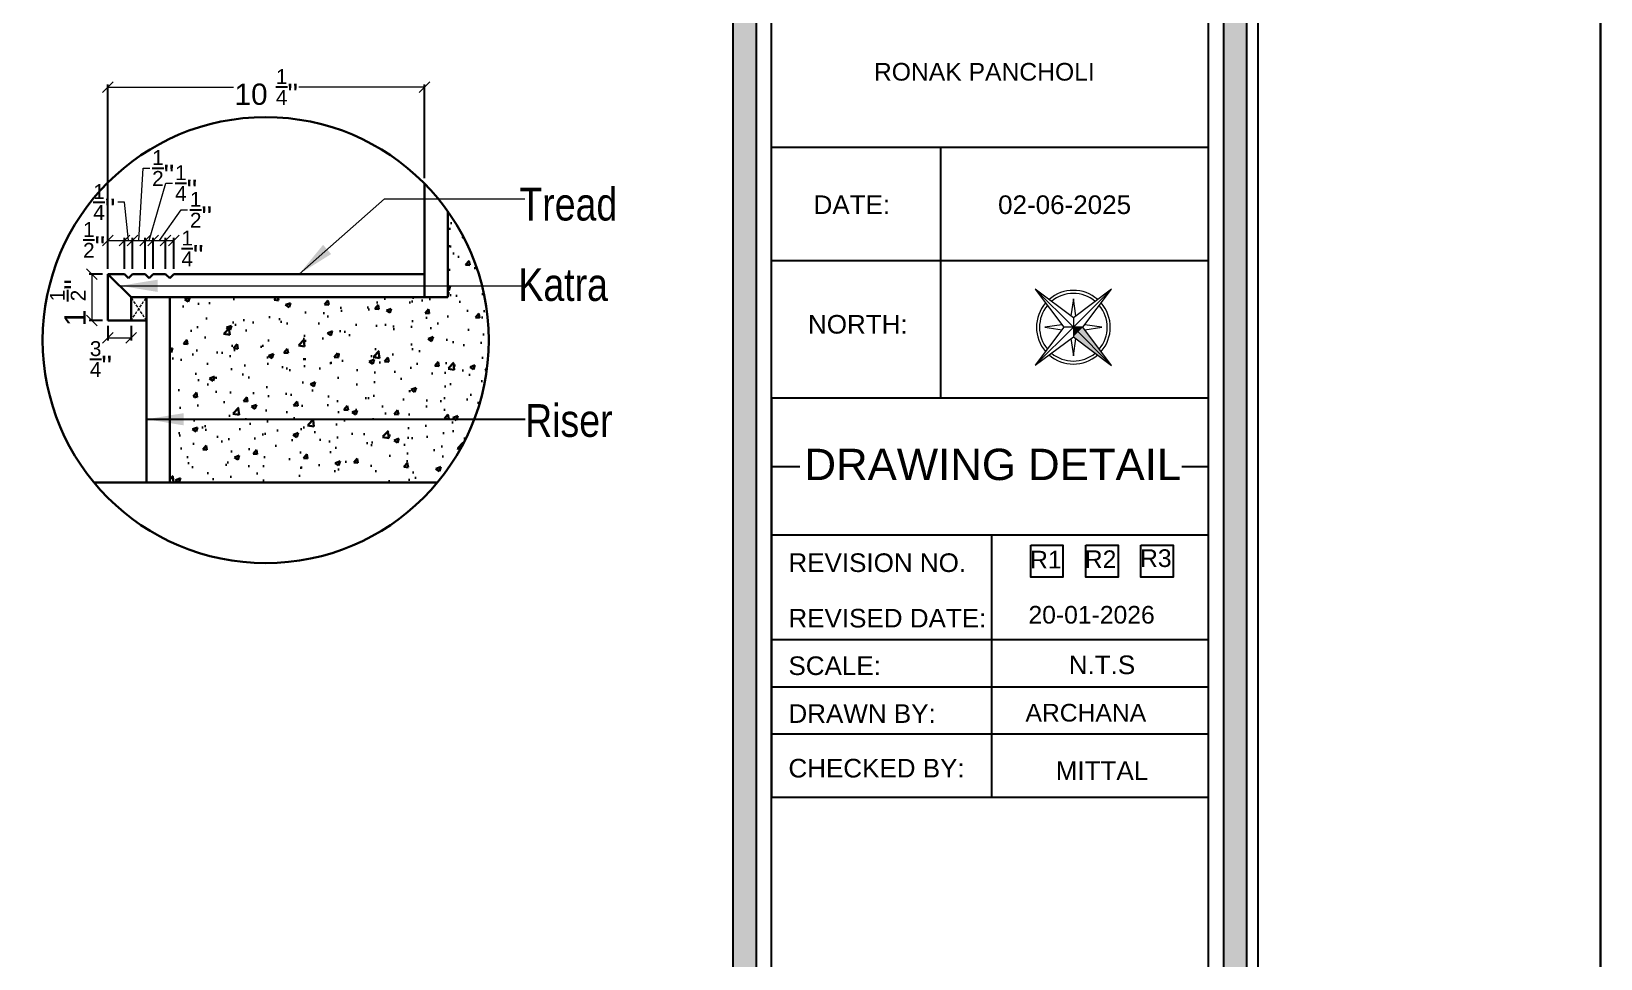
# Model space of a CAD drawing. Header units: millimetres. Extents: x 56222 to 3066687, y -650199 to -121287.
# Drawn here: x 151349.5 to 151644.3, y -180432.1 to -180257.8 of the extents above; entities that cross this region are included whole.
import ezdxf
from ezdxf.enums import TextEntityAlignment as Align

# ---------------------------------------------------------------- set-up
doc = ezdxf.new("R2010")
doc.units = ezdxf.units.MM
doc.header["$MEASUREMENT"] = 0
doc.header["$PDMODE"] = 35
doc.linetypes.add('DASHED', pattern=[0.75, 0.5, -0.25])
doc.layers.get('Defpoints').update_dxf_attribs({"color": 220})
for name, color, linetype, lineweight in [('dim05', 1, 'Continuous', 13), ('NAME PLATE', 7, 'Continuous', 25), ('SECOND FLOOR', 7, 'Continuous', 9), ('title block', 7, 'Continuous', 9), ('wall', 7, 'Continuous', 30)]:
    doc.layers.add(name, color=color, linetype=linetype, lineweight=lineweight)
doc.layers.add('GROUND FLOOR  ( Text )', color=251, linetype='Continuous')
doc.styles.add('Arial', font='arial.ttf')
doc.styles.add("Cn_BT_0'-0", font='swissc.ttf')
doc.styles.add('Cn_BT_9 ( BOLD )', font='swisscb.ttf', dxfattribs={"height": 9})
doc.styles.get("Standard").update_dxf_attribs({"font": 'arial.ttf', "height": 6})
doc.dimstyles.new('Cn_BT_9 ( BOLD )', dxfattribs={"dimtxt": 9, "dimasz": 5, "dimexe": 1.5, "dimexo": 0, "dimgap": 0.09, "dimtad": 0, "dimzin": 3, "dimdsep": 46, "dimlunit": 4, "dimtxsty": 'Cn_BT_9 ( BOLD )', "dimblk": 'DOT', "dimcen": 0.09, "dimdle": 1.5, "dimclrd": 251, "dimclre": 251, "dimclrt": 5, "dimadec": 0, "dimazin": 0, "dimtfac": 0.75, "dimtofl": 0, "dimtmove": 0, "dimatfit": 3, "dimfxl": 0, "dimtolj": 1, "dimtzin": 0, "dimlwd": 15, "dimlwe": 15, "dimarcsym": 0})
doc.dimstyles.new('ISO-25', dxfattribs={"dimtxt": 2.5, "dimasz": 1, "dimexe": 0.5, "dimexo": 1, "dimtad": 0, "dimdec": 1, "dimlunit": 4, "dimtxsty": 'Standard', "dimblk": 'OBLIQUE', "dimcen": 2.5, "dimclrd": 1, "dimclre": 1, "dimclrt": 5, "dimadec": 0, "dimazin": 0, "dimtfac": 1, "dimtdec": 1, "dimtmove": 0, "dimatfit": 3, "dimfxl": 1, "dimlwd": -1, "dimarcsym": 0})

# ---------------------------------------------------------------- blocks, each defined once
blk = doc.blocks.new('_Oblique')
at = {"layer": 'wall', "color": 0, "lineweight": -2}
blk.add_line((-0.5, -0.5), (0.5, 0.5), dxfattribs=at)
blk = doc.blocks.new('*D237')
at = {"layer": 'Defpoints', "color": 0, "lineweight": 30, "transparency": 16777216}
for p in [(151363.84, -180303.45), (151360.81, -180312.16), (151363.84, -180312.16)]:
    blk.add_point(p, dxfattribs=at)
at = {"layer": 'dim05', "color": 1, "linetype": 'Continuous', "lineweight": -2, "transparency": 16777216}
for p, q in [((151362.84, -180303.45), (151360.31, -180303.45)), ((151362.84, -180312.16), (151360.31, -180312.16))]:
    blk.add_line(p, q, dxfattribs=at)
at = {"layer": 'dim05', "color": 1, "linetype": 'Continuous', "transparency": 16777216}
blk.add_line((151360.81, -180303.45), (151360.81, -180312.16), dxfattribs=at)
at = {"layer": 'dim05', "color": 1, "transparency": 16777216, "xscale": 2, "yscale": 2, "zscale": 2}
for p, rotation in [((151360.81, -180303.45), 90), ((151360.81, -180312.16), 270)]:
    blk.add_blockref('_Oblique', p, dxfattribs=dict(at, rotation=rotation))
at = {"layer": 'dim05', "color": 5, "lineweight": 25, "transparency": 16777216, "insert": (151356.29, -180308.83), "char_height": 4, "attachment_point": 5, "rotation": 90, "style": 'Arial'}
blk.add_mtext('1 {\\H0.7x;\\S1/2;}"', dxfattribs=at)
blk = doc.blocks.new('*D238')
at = {"layer": 'Defpoints', "color": 0, "lineweight": 30, "transparency": 16777216}
for p in [(151366.94, -180297.15), (151363.84, -180303.45), (151366.94, -180303.45)]:
    blk.add_point(p, dxfattribs=at)
at = {"layer": 'dim05', "color": 1, "linetype": 'Continuous', "lineweight": -2, "transparency": 16777216}
for p, q in [((151363.84, -180302.45), (151363.84, -180296.65)), ((151366.94, -180302.45), (151366.94, -180296.65))]:
    blk.add_line(p, q, dxfattribs=at)
at = {"layer": 'dim05', "color": 1, "linetype": 'Continuous', "transparency": 16777216}
blk.add_line((151363.84, -180297.15), (151366.94, -180297.15), dxfattribs=at)
at = {"layer": 'dim05', "color": 1, "transparency": 16777216, "xscale": 2, "yscale": 2, "zscale": 2, "rotation": 180}
blk.add_blockref('_Oblique', (151363.84, -180297.15), dxfattribs=at)
at = {"layer": 'dim05', "color": 1, "transparency": 16777216, "xscale": 2, "yscale": 2, "zscale": 2}
blk.add_blockref('_Oblique', (151366.94, -180297.15), dxfattribs=at)
at = {"layer": 'dim05', "color": 5, "lineweight": 25, "transparency": 16777216, "insert": (151361.24, -180297.03), "char_height": 4, "attachment_point": 5, "style": 'Arial'}
blk.add_mtext('{\\H0.7x;\\S1/2;}"', dxfattribs=at)
blk = doc.blocks.new('*D239')
at = {"layer": 'Defpoints', "color": 0, "lineweight": 30, "transparency": 16777216}
for p in [(151368.47, -180297.15), (151366.94, -180303.45), (151368.47, -180303.45)]:
    blk.add_point(p, dxfattribs=at)
at = {"layer": 'dim05', "color": 1, "linetype": 'Continuous', "transparency": 16777216}
for p, q in [((151366.95, -180289.91), (151365.7, -180289.91)), ((151367.71, -180297.15), (151366.95, -180289.91)), ((151366.94, -180297.15), (151368.47, -180297.15))]:
    blk.add_line(p, q, dxfattribs=at)
at = {"layer": 'dim05', "color": 1, "linetype": 'Continuous', "lineweight": -2, "transparency": 16777216}
for p, q in [((151366.94, -180302.45), (151366.94, -180296.65)), ((151368.47, -180302.45), (151368.47, -180296.65))]:
    blk.add_line(p, q, dxfattribs=at)
at = {"layer": 'dim05', "color": 1, "transparency": 16777216, "xscale": 2, "yscale": 2, "zscale": 2, "rotation": 180}
blk.add_blockref('_Oblique', (151366.94, -180297.15), dxfattribs=at)
at = {"layer": 'dim05', "color": 1, "transparency": 16777216, "xscale": 2, "yscale": 2, "zscale": 2}
blk.add_blockref('_Oblique', (151368.47, -180297.15), dxfattribs=at)
at = {"layer": 'dim05', "color": 5, "lineweight": 25, "transparency": 16777216, "insert": (151363.16, -180289.91), "char_height": 4, "attachment_point": 5, "style": 'Arial'}
blk.add_mtext('{\\H0.7x;\\S1/4;}"', dxfattribs=at)
blk = doc.blocks.new('*D240')
at = {"layer": 'Defpoints', "color": 0, "lineweight": 30, "transparency": 16777216}
for p in [(151370.81, -180297.15), (151368.47, -180303.45), (151370.81, -180303.45)]:
    blk.add_point(p, dxfattribs=at)
at = {"layer": 'dim05', "color": 1, "linetype": 'Continuous', "transparency": 16777216}
for p, q in [((151369.64, -180297.15), (151370.46, -180283.52)), ((151370.46, -180283.52), (151371.71, -180283.52)), ((151368.47, -180297.15), (151370.81, -180297.15))]:
    blk.add_line(p, q, dxfattribs=at)
at = {"layer": 'dim05', "color": 1, "linetype": 'Continuous', "lineweight": -2, "transparency": 16777216}
for p, q in [((151368.47, -180302.45), (151368.47, -180296.65)), ((151370.81, -180302.45), (151370.81, -180296.65))]:
    blk.add_line(p, q, dxfattribs=at)
at = {"layer": 'dim05', "color": 1, "transparency": 16777216, "xscale": 2, "yscale": 2, "zscale": 2, "rotation": 180}
blk.add_blockref('_Oblique', (151368.47, -180297.15), dxfattribs=at)
at = {"layer": 'dim05', "color": 1, "transparency": 16777216, "xscale": 2, "yscale": 2, "zscale": 2}
blk.add_blockref('_Oblique', (151370.81, -180297.15), dxfattribs=at)
at = {"layer": 'dim05', "color": 5, "lineweight": 25, "transparency": 16777216, "insert": (151374.22, -180283.52), "char_height": 4, "attachment_point": 5, "style": 'Arial'}
blk.add_mtext('{\\H0.7x;\\S1/2;}"', dxfattribs=at)
blk = doc.blocks.new('*D241')
at = {"layer": 'Defpoints', "color": 0, "lineweight": 30, "transparency": 16777216}
for p in [(151372.34, -180297.15), (151370.81, -180303.45), (151372.34, -180303.45)]:
    blk.add_point(p, dxfattribs=at)
at = {"layer": 'dim05', "color": 1, "linetype": 'Continuous', "transparency": 16777216}
for p, q in [((151371.58, -180297.15), (151374.74, -180286.36)), ((151374.74, -180286.36), (151375.99, -180286.36)), ((151370.81, -180297.15), (151372.34, -180297.15))]:
    blk.add_line(p, q, dxfattribs=at)
at = {"layer": 'dim05', "color": 1, "linetype": 'Continuous', "lineweight": -2, "transparency": 16777216}
for p, q in [((151370.81, -180302.45), (151370.81, -180296.65)), ((151372.34, -180302.45), (151372.34, -180296.65))]:
    blk.add_line(p, q, dxfattribs=at)
at = {"layer": 'dim05', "color": 1, "transparency": 16777216, "xscale": 2, "yscale": 2, "zscale": 2, "rotation": 180}
blk.add_blockref('_Oblique', (151370.81, -180297.15), dxfattribs=at)
at = {"layer": 'dim05', "color": 1, "transparency": 16777216, "xscale": 2, "yscale": 2, "zscale": 2}
blk.add_blockref('_Oblique', (151372.34, -180297.15), dxfattribs=at)
at = {"layer": 'dim05', "color": 5, "lineweight": 25, "transparency": 16777216, "insert": (151378.53, -180286.36), "char_height": 4, "attachment_point": 5, "style": 'Arial'}
blk.add_mtext('{\\H0.7x;\\S1/4;}"', dxfattribs=at)
blk = doc.blocks.new('*D242')
at = {"layer": 'Defpoints', "color": 0, "lineweight": 30, "transparency": 16777216}
for p in [(151374.68, -180297.15), (151372.34, -180303.45), (151374.68, -180303.45)]:
    blk.add_point(p, dxfattribs=at)
at = {"layer": 'dim05', "color": 1, "linetype": 'Continuous', "transparency": 16777216}
for p, q in [((151373.51, -180297.15), (151377.57, -180291.36)), ((151377.57, -180291.36), (151378.82, -180291.36)), ((151372.34, -180297.15), (151374.68, -180297.15))]:
    blk.add_line(p, q, dxfattribs=at)
at = {"layer": 'dim05', "color": 1, "linetype": 'Continuous', "lineweight": -2, "transparency": 16777216}
for p, q in [((151372.34, -180302.45), (151372.34, -180296.65)), ((151374.68, -180302.45), (151374.68, -180296.65))]:
    blk.add_line(p, q, dxfattribs=at)
at = {"layer": 'dim05', "color": 1, "transparency": 16777216, "xscale": 2, "yscale": 2, "zscale": 2, "rotation": 180}
blk.add_blockref('_Oblique', (151372.34, -180297.15), dxfattribs=at)
at = {"layer": 'dim05', "color": 1, "transparency": 16777216, "xscale": 2, "yscale": 2, "zscale": 2}
blk.add_blockref('_Oblique', (151374.68, -180297.15), dxfattribs=at)
at = {"layer": 'dim05', "color": 5, "lineweight": 25, "transparency": 16777216, "insert": (151381.32, -180291.36), "char_height": 4, "attachment_point": 5, "style": 'Arial'}
blk.add_mtext('{\\H0.7x;\\S1/2;}"', dxfattribs=at)
blk = doc.blocks.new('*D243')
at = {"layer": 'Defpoints', "color": 0, "lineweight": 30, "transparency": 16777216}
for p in [(151376.21, -180297.15), (151374.68, -180303.45), (151376.21, -180303.45)]:
    blk.add_point(p, dxfattribs=at)
at = {"layer": 'dim05', "color": 1, "linetype": 'Continuous', "lineweight": -2, "transparency": 16777216}
for p, q in [((151374.68, -180302.45), (151374.68, -180296.65)), ((151376.21, -180302.45), (151376.21, -180296.65))]:
    blk.add_line(p, q, dxfattribs=at)
at = {"layer": 'dim05', "color": 1, "linetype": 'Continuous', "transparency": 16777216}
blk.add_line((151374.68, -180297.15), (151376.21, -180297.15), dxfattribs=at)
at = {"layer": 'dim05', "color": 1, "transparency": 16777216, "xscale": 2, "yscale": 2, "zscale": 2, "rotation": 180}
blk.add_blockref('_Oblique', (151374.68, -180297.15), dxfattribs=at)
at = {"layer": 'dim05', "color": 1, "transparency": 16777216, "xscale": 2, "yscale": 2, "zscale": 2}
blk.add_blockref('_Oblique', (151376.21, -180297.15), dxfattribs=at)
at = {"layer": 'dim05', "color": 5, "lineweight": 25, "transparency": 16777216, "insert": (151379.72, -180298.64), "char_height": 4, "attachment_point": 5, "style": 'Arial'}
blk.add_mtext('{\\H0.7x;\\S1/4;}"', dxfattribs=at)
blk = doc.blocks.new('*D244')
at = {"layer": 'Defpoints', "color": 0, "lineweight": 30, "transparency": 16777216}
for p in [(151363.84, -180312.16), (151368.19, -180312.16), (151368.19, -180315.43)]:
    blk.add_point(p, dxfattribs=at)
at = {"layer": 'dim05', "color": 1, "linetype": 'Continuous', "lineweight": -2, "transparency": 16777216}
for p, q in [((151363.84, -180313.16), (151363.84, -180315.93)), ((151368.19, -180313.16), (151368.19, -180315.93))]:
    blk.add_line(p, q, dxfattribs=at)
at = {"layer": 'dim05', "color": 1, "linetype": 'Continuous', "transparency": 16777216}
blk.add_line((151363.84, -180315.43), (151368.19, -180315.43), dxfattribs=at)
at = {"layer": 'dim05', "color": 1, "transparency": 16777216, "xscale": 2, "yscale": 2, "zscale": 2, "rotation": 180}
blk.add_blockref('_Oblique', (151363.84, -180315.43), dxfattribs=at)
at = {"layer": 'dim05', "color": 1, "transparency": 16777216, "xscale": 2, "yscale": 2, "zscale": 2}
blk.add_blockref('_Oblique', (151368.19, -180315.43), dxfattribs=at)
at = {"layer": 'dim05', "color": 5, "lineweight": 25, "transparency": 16777216, "insert": (151362.52, -180319.42), "char_height": 4, "attachment_point": 5, "style": 'Arial'}
blk.add_mtext('{\\H0.7x;\\S3/4;}"', dxfattribs=at)
blk = doc.blocks.new('*D246')
at = {"layer": 'Defpoints', "color": 0, "lineweight": 30, "transparency": 16777216}
for p in [(151423.33, -180268.32), (151423.33, -180286.45), (151363.84, -180303.45)]:
    blk.add_point(p, dxfattribs=at)
at = {"layer": 'dim05', "color": 1, "linetype": 'Continuous', "lineweight": -2, "transparency": 16777216}
for p, q in [((151363.84, -180302.45), (151363.84, -180267.82)), ((151423.33, -180285.45), (151423.33, -180267.82))]:
    blk.add_line(p, q, dxfattribs=at)
at = {"layer": 'dim05', "color": 1, "linetype": 'Continuous', "transparency": 16777216}
for p, q in [((151363.84, -180268.32), (151387.46, -180268.32)), ((151423.33, -180268.32), (151399.71, -180268.32))]:
    blk.add_line(p, q, dxfattribs=at)
at = {"layer": 'dim05', "color": 1, "transparency": 16777216, "xscale": 2, "yscale": 2, "zscale": 2, "rotation": 180}
blk.add_blockref('_Oblique', (151363.84, -180268.32), dxfattribs=at)
at = {"layer": 'dim05', "color": 1, "transparency": 16777216, "xscale": 2, "yscale": 2, "zscale": 2}
blk.add_blockref('_Oblique', (151423.33, -180268.32), dxfattribs=at)
at = {"layer": 'dim05', "color": 5, "lineweight": 25, "transparency": 16777216, "insert": (151393.59, -180268.32), "char_height": 4, "attachment_point": 5, "style": 'Arial'}
blk.add_mtext('10 {\\H0.7x;\\S1/4;}"', dxfattribs=at)
blk = doc.blocks.new('_Dot')
at = {"color": 0, "linetype": 'ByBlock', "lineweight": -2}
blk.add_line((-0.5, 0), (-1, 0), dxfattribs=at)
at = {"color": 0, "linetype": 'ByBlock', "const_width": 0.5}
blk.add_lwpolyline([(-0.25, 0, 1), (0.25, 0, 1)], format="xyb", close=True, dxfattribs=at)
blk = doc.blocks.new('4t')
at = {"transparency": 33554607}
h = blk.add_hatch(color=1, dxfattribs=at)
h.dxf.hatch_style = 1
h.paths.add_polyline_path([(45531.33, -35822.29), (45529.23, -35821.83), (45528.09, -35837.01)])
h = blk.add_hatch(color=1, dxfattribs=at)
h.dxf.hatch_style = 1
h.paths.add_polyline_path([(45533.44, -35822.75), (45531.33, -35822.29), (45528.09, -35837.01)])
h = blk.add_hatch(color=1, dxfattribs=at)
h.dxf.hatch_style = 1
h.paths.add_polyline_path([(45531.8, -35820.19), (45529.23, -35821.83), (45531.33, -35822.29)])
h = blk.add_hatch(color=1, dxfattribs=at)
h.dxf.hatch_style = 1
h.paths.add_polyline_path([(45531.8, -35820.19), (45531.33, -35822.29), (45533.44, -35822.75)])
at = {"layer": 'title block', "color": 7, "lineweight": 9}
for p, q in [((45535.51, -35803.37), (45530.16, -35817.62)), ((45535.51, -35803.37), (45531.8, -35820.19)), ((45534.36, -35818.55), (45535.51, -35803.37)), ((45530.5, -35816.7), (45526.88, -35812.49)), ((45526.88, -35812.49), (45529.18, -35817.55)), ((45530.16, -35817.62), (45514.98, -35816.48)), ((45514.98, -35816.48), (45529.23, -35821.83)), ((45514.98, -35816.48), (45531.8, -35820.19)), ((45531.8, -35820.19), (45530.16, -35817.62)), ((45534.36, -35818.55), (45531.8, -35820.19)), ((45548.62, -35823.9), (45534.36, -35818.55)), ((45539.5, -35815.27), (45534.44, -35817.57)), ((45535.28, -35818.89), (45539.5, -35815.27)), ((45528.31, -35821.48), (45524.1, -35825.11)), ((45524.1, -35825.11), (45529.16, -35822.81)), ((45531.8, -35820.19), (45528.09, -35837.01)), ((45529.23, -35821.83), (45528.09, -35837.01)), ((45528.09, -35837.01), (45533.44, -35822.75)), ((45531.8, -35820.19), (45529.23, -35821.83)), ((45533.44, -35822.75), (45531.8, -35820.19)), ((45531.8, -35820.19), (45548.62, -35823.9)), ((45533.09, -35823.67), (45536.71, -35827.89)), ((45533.44, -35822.75), (45548.62, -35823.9)), ((45536.71, -35827.89), (45534.42, -35822.83))]:
    blk.add_line(p, q, dxfattribs=at)
for radius, start, end in [(11.79, 81.36, 163.7665), (10.83, 82.4286, 162.6979), (10.83, 352.4286, 72.6979), (11.79, 351.36, 73.7665), (11.79, 171.36, 253.7665), (10.83, 172.4286, 252.6979), (11.79, 261.36, 343.7665), (10.83, 262.4286, 342.6979)]:
    blk.add_arc((45531.8, -35820.19), radius, start, end, dxfattribs=at)
blk = doc.blocks.new('LAYOUT FILE')
at = {"layer": 'NAME PLATE', "true_color": 0xd39e00}
h = blk.add_hatch(color=42, dxfattribs=at)
h.paths.add_polyline_path([(3346889.83, -513806.18), (3346889.83, -514260.7), (3347535.56, -514260.7), (3347535.56, -513806.18)])
h.paths.add_polyline_path([(3346894.36, -513810.71), (3347531.03, -513810.71), (3347531.03, -514256.17), (3346894.36, -514256.17)], flags=16)
blk.add_hatch(color=42, dxfattribs=at).paths.add_polyline_path([(3347433.6, -514256.17), (3347438.13, -514256.17), (3347438.13, -513806.18), (3347433.6, -513806.18)])
at = {"layer": 'NAME PLATE', "color": 42, "true_color": 0xd39e00}
for p, q in [((3347527.96, -513994.31), (3347441.2, -513994.31)), ((3347474.77, -513994.31), (3347474.77, -514044.12)), ((3347527.96, -514016.86), (3347441.2, -514016.86)), ((3347527.96, -514044.12), (3347441.2, -514044.12)), ((3347441.2, -514044.12), (3347441.2, -514123.43)), ((3347527.96, -514044.12), (3347527.96, -514123.43)), ((3347441.2, -514057.72), (3347446.81, -514057.72)), ((3347522.72, -514057.72), (3347527.96, -514057.72)), ((3347441.2, -514071.32), (3347527.96, -514071.32)), ((3347484.98, -514123.43), (3347484.98, -514071.32)), ((3347527.96, -514092.16), (3347441.2, -514092.16)), ((3347527.96, -514101.55), (3347441.2, -514101.55)), ((3347527.96, -514110.94), (3347441.2, -514110.94)), ((3347441.2, -514123.43), (3347527.96, -514123.43))]:
    blk.add_line(p, q, dxfattribs=at)
for points in [[(3346887.56, -513803.91), (3347537.83, -513803.91), (3347537.83, -514262.96), (3346887.56, -514262.96)], [(3346889.83, -513806.18), (3347535.56, -513806.18), (3347535.56, -514260.7), (3346889.83, -514260.7)], [(3347433.6, -514256.17), (3347433.6, -513806.18), (3347438.13, -513806.18), (3347438.13, -514256.17)], [(3346894.36, -513810.71), (3347531.03, -513810.71), (3347531.03, -514256.17), (3346894.36, -514256.17)], [(3347441.2, -514252.44), (3347441.2, -513814.44), (3347527.96, -513814.44), (3347527.96, -514252.44)], [(3347492.73, -514073.33), (3347499.12, -514073.33), (3347499.12, -514079.72), (3347492.73, -514079.72)], [(3347503.67, -514073.33), (3347510.06, -514073.33), (3347510.06, -514079.72), (3347503.67, -514079.72)], [(3347514.62, -514073.33), (3347521.01, -514073.33), (3347521.01, -514079.72), (3347514.62, -514079.72)]]:
    blk.add_lwpolyline(points, close=True, dxfattribs=at)
at = {"layer": 'NAME PLATE', "xscale": 0.6215000753186288, "yscale": 0.6215000753186288, "zscale": 0.6215000753186288, "rotation": 57.43675864906671}
blk.add_blockref('4t', (3313507.76, -525897.34), dxfattribs=at)
at = {"layer": 'NAME PLATE', "style": 'Arial'}
for s, height, p in [('DATE:', 3.699, (3347457.17, -514007.54)), ('02-06-2025', 3.699, (3347499.44, -514007.54)), ('NORTH:', 3.699, (3347458.35, -514031.31)), ('DRAWING DETAIL', 6.2234, (3347485.18, -514060.42)), ('REVISION NO.', 3.6986, (3347462.21, -514078.69)), ('REVISED DATE: ', 3.6986, (3347464.94, -514089.72)), ('SCALE:', 3.699, (3347453.75, -514099.17)), ('DRAWN BY:', 3.699, (3347459.2, -514108.68)), ('CHECKED BY:', 3.6986, (3347462.07, -514119.53)), ('MITTAL', 3.699, (3347506.87, -514120.02))]:
    blk.add_text(s, height=height, dxfattribs=at).set_placement(p, align=Align.CENTER)
at = {"layer": 'NAME PLATE', "insert": (3347506.87, -514095.29, 0), "char_height": 3.699, "width": 7.2187, "attachment_point": 2, "style": 'Arial'}
blk.add_mtext('N.T.S', dxfattribs=at)

msp = doc.modelspace()

# ---------------------------------------------------------------- hatches: boundary and pattern name
at = {"layer": 'SECOND FLOOR', "lineweight": 30, "true_color": 0x000000, "transparency": 33554534}
h = msp.add_hatch(dxfattribs=at)
h.set_pattern_fill('AR-CONC', color=18, scale=1.317459)
h.set_pattern_definition([(50, (18749.247, -22279.4116), (9.44960856, -0.82673363), [0.9880942, -10.86903645]), (355, (18749.247, -22279.412), (-1.8279919, 9.9098227), [0.7904754, -8.69522916]), (100.4514445, (18750.035, -22279.4805), (7.62161665, 9.08308896), [0.83975087, -9.2372596]), (46.1842, (18749.247, -22276.777), (14.0604666, -2.1806486), [1.4821413, -16.3035547]), (96.6356355, (18750.419, -22276.958), (12.3137876, 12.8336128), [1.259627, -13.8558972]), (351.184164, (18749.247, -22276.777), (12.3137876, 12.8336128), [1.1857131, -13.0428437]), (21, (18750.565, -22277.435), (7.86400546, -5.30433866), [0.9880942, -10.86903645]), (326, (18750.565, -22277.435), (3.20557965, 9.55355426), [0.7904754, -8.69522916]), (71.4514447, (18751.22, -22277.877), (11.069585, 4.2492156), [0.83975085, -9.2372596]), (37.5, (18749.247, -22279.4116), (0.160201104, 4.385739915), [0, -8.58983244, 0, -8.82697505, 0, -8.72816563]), (7.5, (18749.247, -22279.4116), (3.4658332, 5.19621245), [0, -5.03269324, 0, -8.3922136, 0, -3.32658388]), (327.5, (18746.3092, -22279.4116), (7.03289153, -0.29715118), [0, -3.2936474, 0, -10.27617991, 0, -13.63570027]), (317.5, (18744.992, -22279.4116), (7.68323846, 1.31884206), [0, -4.28174163, 0, -6.82443743, 0, -9.68332338])])
h.paths.add_polyline_path([(151425.724, -180342.633, 0.1749692), (151435.388, -180315.865, 0.155202), (151427.687, -180291.655), (151427.687, -180307.806), (151375.446, -180307.806), (151375.446, -180342.633)])

# ---------------------------------------------------------------- linework, layer by layer
at = {"layer": 'dim05', "color": 3, "lineweight": 30}
msp.add_lwpolyline([(150905.266, -180044.161), (151644.318, -180044.161), (151644.318, -180607.434), (150905.266, -180607.434)], close=True, dxfattribs=at)
at = {"layer": 'SECOND FLOOR', "color": 244, "lineweight": 30, "true_color": 0x991b1e}
for p, q in [((151423.334, -180307.806), (151423.334, -180286.454)), ((151363.837, -180303.452), (151366.942, -180303.452)), ((151363.837, -180312.159), (151363.837, -180303.452)), ((151363.837, -180303.452), (151368.19, -180307.806)), ((151367.707, -180304.227), (151366.942, -180303.452)), ((151367.707, -180304.227), (151368.471, -180303.452)), ((151368.471, -180303.452), (151370.812, -180303.452)), ((151371.576, -180304.227), (151370.812, -180303.452)), ((151371.576, -180304.227), (151372.341, -180303.452)), ((151372.341, -180303.452), (151374.682, -180303.452)), ((151375.446, -180304.227), (151374.682, -180303.452)), ((151375.446, -180304.227), (151376.211, -180303.452)), ((151376.211, -180303.452), (151423.334, -180303.452)), ((151375.446, -180307.806), (151368.19, -180307.806)), ((151368.19, -180312.159), (151368.19, -180307.806)), ((151371.093, -180307.806), (151371.093, -180342.633)), ((151368.19, -180312.159), (151363.837, -180312.159)), ((151368.19, -180312.159), (151371.093, -180312.159))]:
    msp.add_line(p, q, dxfattribs=at)
at = {"layer": 'SECOND FLOOR', "color": 18, "lineweight": 30, "true_color": 0x000000}
for p, q in [((151427.687, -180307.806), (151427.687, -180291.655)), ((151375.446, -180307.806), (151427.687, -180307.806)), ((151375.446, -180307.806), (151375.446, -180342.633)), ((151425.724, -180342.633), (151361.235, -180342.633))]:
    msp.add_line(p, q, dxfattribs=at)
at = {"layer": 'SECOND FLOOR', "color": 251, "linetype": 'DASHED', "lineweight": 0, "true_color": 0x636466}
for p, q in [((151368.19, -180312.159), (151371.093, -180307.806)), ((151371.093, -180312.159), (151368.19, -180307.806))]:
    msp.add_line(p, q, dxfattribs=at)
at = {"layer": 'SECOND FLOOR', "color": 3, "lineweight": 30}
msp.add_circle((151393.48, -180315.865), 41.908, dxfattribs=at)

# ---------------------------------------------------------------- block references
at = {"layer": 'NAME PLATE', "lineweight": 0, "xscale": 0.9455681721668892, "yscale": 0.9455681721668892, "zscale": 0.9455681721668892}
msp.add_blockref('LAYOUT FILE', (-3013745.328, 305737.007), dxfattribs=at)

# ---------------------------------------------------------------- texts
at = {"layer": 'GROUND FLOOR  ( Text )', "color": 5, "char_height": 6.1481, "width": 31.7827, "attachment_point": 5, "style": "Cn_BT_0'-0"}
for s, insert in [('Tread', (151450.345, -180290.355)), ('Katra', (151449.382, -180305.466)), ('Riser', (151450.442, -180331.015))]:
    msp.add_mtext(s, dxfattribs=dict(at, insert=insert))
at = {"layer": 'NAME PLATE', "style": 'Arial'}
for s, height, p in [('RONAK PANCHOLI    ', 3.32045, (151531.095, -180267.091)), ('20-01-2026', 3.3205, (151548.67, -180369.138)), ('ARCHANA', 3.3205, (151547.586, -180387.547))]:
    msp.add_text(s, height=height, dxfattribs=at).set_placement(p, align=Align.CENTER)
at = {"layer": 'NAME PLATE', "char_height": 3.3205, "width": 4.56858, "attachment_point": 2, "style": 'Arial'}
for s, insert in [('R1', (151540.078, -180355.456, 0)), ('R2', (151550.36, -180355.383, 0)), ('R3', (151560.742, -180355.18, 0))]:
    msp.add_mtext(s, dxfattribs=dict(at, insert=insert))

# ---------------------------------------------------------------- dimensions: what is measured, and where the dimension line sits
at = {"layer": 'dim05', "color": 27, "lineweight": 25, "true_color": 0x7d5120}
dim = msp.add_linear_dim(base=(151423.334, -180268.317), p1=(151363.837, -180303.452), p2=(151423.334, -180286.454), text='10 {\\H0.7x;\\S1/4;}"', dimstyle='ISO-25', override={"dimtxt": 4, "dimasz": 2, "dimdec": 2, "dimtxsty": 'Arial', "dimtmove": 1}, dxfattribs=at)
dim.commit()
dim.dimension.update_dxf_attribs({"geometry": '*D246', "text_midpoint": (151393.585, -180268.317)})
for base, p1, p2, text, picture, middle in [((151370.812, -180297.149), (151368.471, -180303.452), (151370.812, -180303.452), '{\\H0.7x;\\S1/2;}"', '*D240', (151372.338, -180283.521)), ((151372.341, -180297.149), (151370.812, -180303.452), (151372.341, -180303.452), '{\\H0.7x;\\S1/4;}"', '*D241', (151376.612, -180286.365)), ((151368.471, -180297.149), (151366.942, -180303.452), (151368.471, -180303.452), '{\\H0.7x;\\S1/4;}"', '*D239', (151365.079, -180289.909)), ((151374.682, -180297.149), (151372.341, -180303.452), (151374.682, -180303.452), '{\\H0.7x;\\S1/2;}"', '*D242', (151379.443, -180291.359)), ((151366.942, -180297.149), (151363.837, -180303.452), (151366.942, -180303.452), '{\\H0.7x;\\S1/2;}"', '*D238', (151361.235, -180297.027)), ((151376.211, -180297.149), (151374.682, -180303.452), (151376.211, -180303.452), '{\\H0.7x;\\S1/4;}"', '*D243', (151379.722, -180298.64)), ((151368.19, -180315.431), (151363.837, -180312.159), (151368.19, -180312.159), '{\\H0.7x;\\S3/4;}"', '*D244', (151362.516, -180319.415))]:
    dim = msp.add_linear_dim(base=base, p1=p1, p2=p2, text=text, dimstyle='ISO-25', override={"dimtxt": 4, "dimasz": 2, "dimdec": 2, "dimtxsty": 'Arial', "dimtmove": 1}, dxfattribs=at)
    dim.commit()
    dim.dimension.update_dxf_attribs({"geometry": picture, "text_midpoint": middle, "dimtype": 160})
dim = msp.add_linear_dim(base=(151360.811, -180312.159), p1=(151363.837, -180303.452), p2=(151363.837, -180312.159), angle=90, text='1 {\\H0.7x;\\S1/2;}"', dimstyle='ISO-25', override={"dimtxt": 4, "dimasz": 2, "dimtad": 3, "dimdec": 2, "dimtxsty": 'Arial', "dimtmove": 1}, dxfattribs=at)
dim.commit()
dim.dimension.update_dxf_attribs({"geometry": '*D237', "text_midpoint": (151360.196, -180308.831), "dimtype": 160})

# ---------------------------------------------------------------- leaders
at = {"layer": 'dim05', "color": 10, "lineweight": 30}
for points in [[(151399.772, -180303.452), (151415.827, -180289.312), (151442.178, -180289.312)], [(151366.155, -180305.656), (151441.909, -180305.656)]]:
    msp.add_leader(points, dimstyle='Cn_BT_9 ( BOLD )', override={"dimasz": 7, "dimclrd": 10}, dxfattribs=at)
at = {"layer": 'dim05', "color": 10, "lineweight": 30, "path_type": 1}
msp.add_leader([(151371.093, -180330.736), (151442.222, -180330.736)], dimstyle='Cn_BT_9 ( BOLD )', override={"dimasz": 7, "dimclrd": 10}, dxfattribs=at)

doc.saveas('drawing.dxf')
